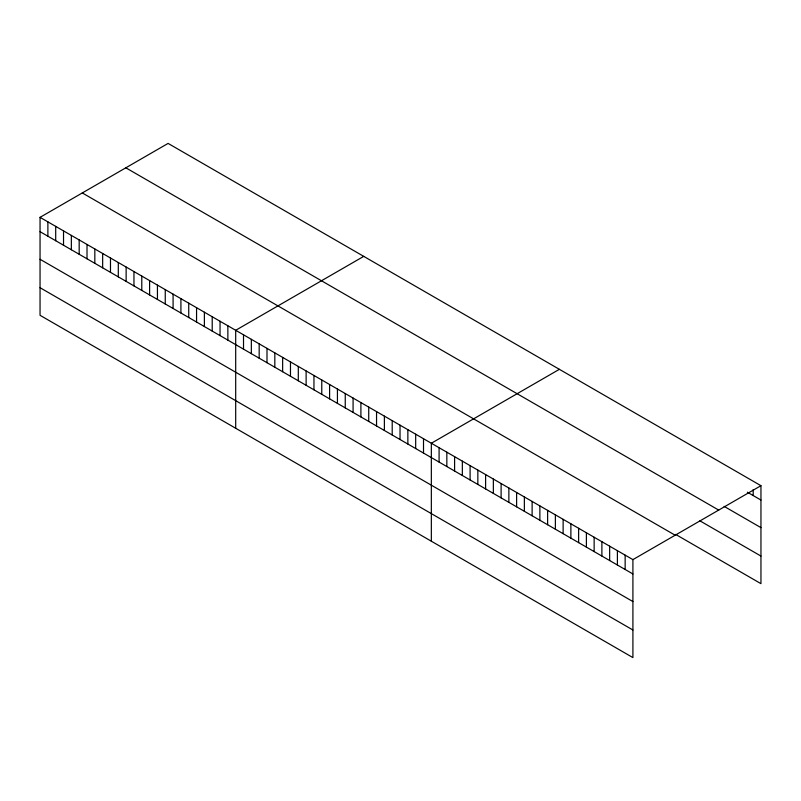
<?xml version="1.0" encoding="UTF-8"?>
<svg xmlns="http://www.w3.org/2000/svg" width="801" height="801" viewBox="0 0 801 801"><rect width="100%" height="100%" fill="white"/><g stroke="black" fill="none" stroke-linecap="round" stroke-linejoin="round"><path stroke-width="1.2" d="M40.05 217.341L632.91 559.619L632.91 657.591L40.05 315.304L40.05 217.341L168.09 143.409L760.95 485.696L760.95 583.659L675.674 534.427M363.734 256.36L235.694 330.292L235.694 428.265M559.378 369.321L431.339 443.243L431.339 541.216M632.91 559.619L760.95 485.696M747.383 492.204L760.95 500.034M724.124 506.372L760.95 527.639M125.837 167.809L718.697 510.087M699.894 520.82L760.95 556.064M82.303 192.941L675.163 535.228M40.05 231.679L632.91 573.967M40.05 259.284L632.91 601.561M40.05 287.709L632.91 629.997M753.2 489.581L753.2 495.559M625.15 555.143L625.15 569.491M617.401 550.667L617.401 565.015M609.651 546.192L609.651 560.54M601.891 541.716L601.891 556.064M594.142 537.241L594.142 551.589M586.392 532.765L586.392 547.113M578.632 528.29L578.632 542.637M570.883 523.814L570.883 538.162M563.133 519.338L563.133 533.676M555.373 514.863L555.373 529.201M547.624 510.387L547.624 524.725M539.874 505.912L539.874 520.25M532.124 501.426L532.124 515.774M524.365 496.95L524.365 511.298M516.615 492.475L516.615 506.823M508.865 487.999L508.865 502.347M501.106 483.524L501.106 497.872M493.356 479.048L493.356 493.396M485.606 474.572L485.606 488.92M477.847 470.097L477.847 484.445M470.097 465.621L470.097 479.969M462.347 461.146L462.347 475.494M454.598 456.67L454.598 471.018M446.838 452.195L446.838 466.542M439.088 447.719L439.088 462.067M423.509 438.728L423.509 453.076M415.679 434.202L415.679 448.55M407.859 429.686L407.859 444.034M400.029 425.171L400.029 439.519M392.21 420.655L392.21 435.003M384.38 416.13L384.38 430.477M376.55 411.614L376.55 425.962M368.73 407.098L368.73 421.446M360.901 402.583L360.901 416.931M353.081 398.057L353.081 412.405M345.251 393.541L345.251 407.889M337.431 389.026L337.431 403.374M329.601 384.51L329.601 398.858M321.772 379.984L321.772 394.332M313.952 375.469L313.952 389.817M306.122 370.953L306.122 385.301M298.302 366.437L298.302 380.785M290.473 361.912L290.473 376.26M282.643 357.396L282.643 371.744M274.823 352.881L274.823 367.228M266.993 348.365L266.993 362.713M259.174 343.839L259.174 358.187M251.344 339.324L251.344 353.672M243.514 334.808L243.514 349.156M227.864 325.777L227.864 340.115M220.045 321.251L220.045 335.599M212.215 316.735L212.215 331.083M204.385 312.22L204.385 326.568M196.565 307.704L196.565 322.042M188.736 303.178L188.736 317.526M180.916 298.663L180.916 313.011M173.086 294.147L173.086 308.495M165.256 289.632L165.256 303.969M157.437 285.106L157.437 299.454M149.607 280.59L149.607 294.938M141.787 276.075L141.787 290.423M133.957 271.559L133.957 285.897M126.137 267.033L126.137 281.381M118.308 262.518L118.308 276.866M110.478 258.002L110.478 272.35M102.658 253.486L102.658 267.824M94.828 248.961L94.828 263.309M87.009 244.445L87.009 258.793M79.179 239.93L79.179 254.277M71.349 235.414L71.349 249.752M63.529 230.888L63.529 245.236M55.7 226.373L55.7 240.721M47.88 221.857L47.88 236.205"/></g></svg>
